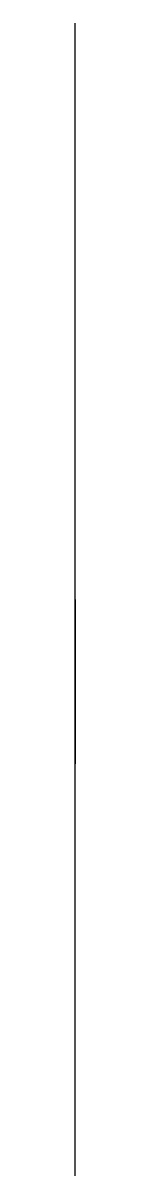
# Model space of a CAD drawing. Header units: millimetres. Extents: x 109.1 to 109.1, y 98.3 to 178.3.
import ezdxf

# ---------------------------------------------------------------- set-up
doc = ezdxf.new("R2010")
doc.units = ezdxf.units.MM

msp = doc.modelspace()

# ---------------------------------------------------------------- linework, layer by layer
at = {"extrusion": (-1, -7.4988e-33, -6.12323e-17)}
for p, q in [((109.148, 98.322, 17.85), (109.148, 178.322, 17.85)), ((109.148, 138.322, 45.968), (109.148, 138.322, -40.269))]:
    msp.add_line(p, q, dxfattribs=at)
for centre, radius, start, end in [((-138.322, 3.458, -109.148), 42.51, 19.78776, 160.21224), ((-132.622, -40.269, -109.148), 5.699, 180, 0)]:
    msp.add_arc(centre, radius, start, end, dxfattribs=at)

doc.saveas('drawing.dxf')
